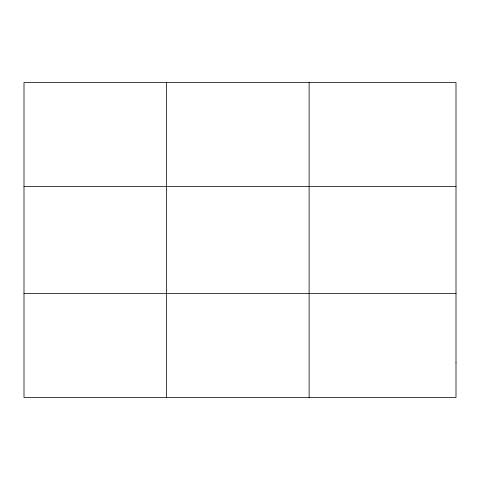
<?xml version="1.0" encoding="UTF-8"?>
<svg xmlns="http://www.w3.org/2000/svg" width="480" height="480" viewBox="0 0 480 480"><rect width="100%" height="100%" fill="white"/><g stroke="black" fill="none" stroke-linecap="round" stroke-linejoin="round"><path stroke-width="0.72" d="M166.56 82.548L166.56 397.452M309.12 82.548L309.12 397.452M24 186.468L456 186.468M24 293.532L456 293.532M456 362.814L456 397.452L24 397.452L24 82.548L456 82.548L456 362.814"/></g></svg>
